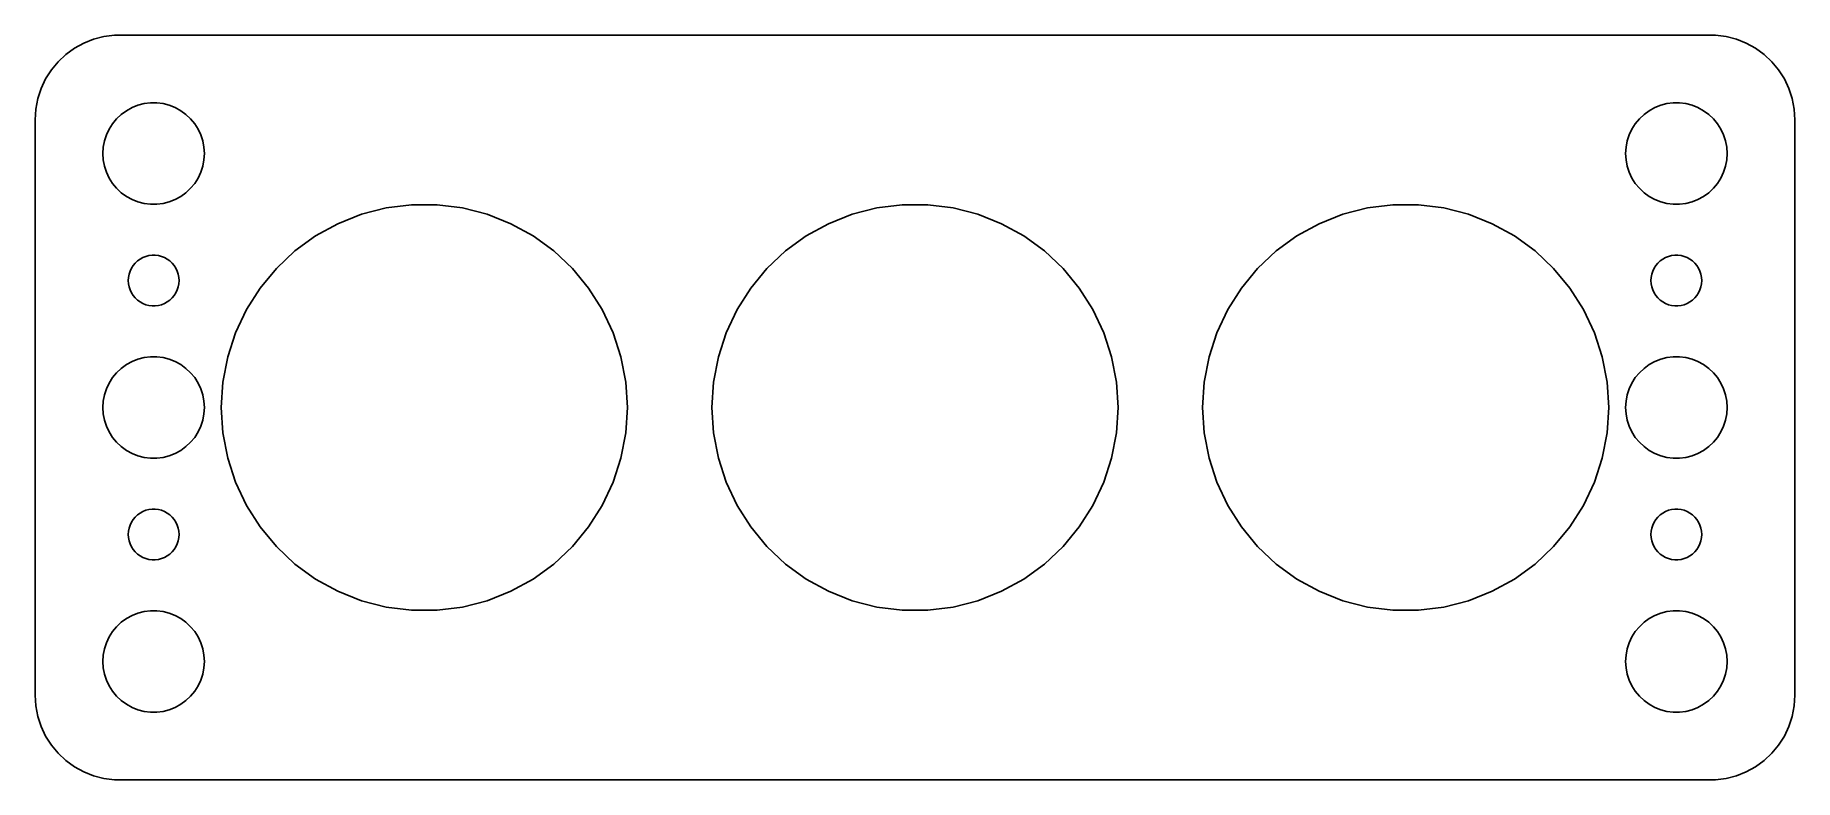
# Model space of a CAD drawing. Header units: metres. Extents: x -52 to 52, y -22 to 22.
import ezdxf

# ---------------------------------------------------------------- set-up
doc = ezdxf.new("R2010")
doc.units = ezdxf.units.M

msp = doc.modelspace()

# ---------------------------------------------------------------- linework, layer by layer
for p, q in [((-47.9369, 21.9114), (-48.5451, 21.7553)), ((-47.3139, 21.9901), (-47.9369, 21.9114)), ((47.3139, 21.9901), (-47.3139, 21.9901)), ((47.9369, 21.9114), (47.3139, 21.9901)), ((48.5451, 21.7553), (47.9369, 21.9114)), ((-50.1871, 20.8526), (-50.6448, 20.4227)), ((-49.6791, 21.2216), (-50.1871, 20.8526)), ((-49.1289, 21.5241), (-49.6791, 21.2216)), ((-48.5451, 21.7553), (-49.1289, 21.5241)), ((49.1289, 21.5241), (48.5451, 21.7553)), ((49.6791, 21.2216), (49.1289, 21.5241)), ((50.1871, 20.8526), (49.6791, 21.2216)), ((50.6448, 20.4227), (50.1871, 20.8526)), ((-51.0451, 19.9389), (-51.3815, 19.4088)), ((-50.6448, 20.4227), (-51.0451, 19.9389)), ((51.0451, 19.9389), (50.6448, 20.4227)), ((51.3815, 19.4088), (51.0451, 19.9389)), ((-51.6489, 18.8406), (-51.8429, 18.2434)), ((-51.3815, 19.4088), (-51.6489, 18.8406)), ((51.6489, 18.8406), (51.3815, 19.4088)), ((51.8429, 18.2434), (51.6489, 18.8406)), ((-51.8429, 18.2434), (-51.9606, 17.6267)), ((-46.6075, 17.533), (-46.2773, 17.7145)), ((-46.2773, 17.7145), (-45.927, 17.8532)), ((-45.927, 17.8532), (-45.5621, 17.9469)), ((-45.5621, 17.9469), (-45.1884, 17.9941)), ((-45.1884, 17.9941), (-44.8116, 17.9941)), ((-44.8116, 17.9941), (-44.4379, 17.9469)), ((-44.4379, 17.9469), (-44.0729, 17.8532)), ((-44.0729, 17.8532), (-43.7227, 17.7145)), ((-43.7227, 17.7145), (-43.3925, 17.533)), ((43.3925, 17.533), (43.7227, 17.7145)), ((43.7227, 17.7145), (44.0729, 17.8532)), ((44.0729, 17.8532), (44.4379, 17.9469)), ((44.4379, 17.9469), (44.8116, 17.9941)), ((44.8116, 17.9941), (45.1884, 17.9941)), ((45.1884, 17.9941), (45.5621, 17.9469)), ((45.5621, 17.9469), (45.927, 17.8532)), ((45.927, 17.8532), (46.2773, 17.7145)), ((46.2773, 17.7145), (46.6075, 17.533)), ((51.9606, 17.6267), (51.8429, 18.2434)), ((-51.9606, 17.6267), (-52, 17)), ((-52, 17), (-52, -17)), ((-47.6289, 16.4453), (-47.427, 16.7634)), ((-47.427, 16.7634), (-47.1869, 17.0536)), ((-47.1869, 17.0536), (-46.9123, 17.3115)), ((-46.9123, 17.3115), (-46.6075, 17.533)), ((-43.3925, 17.533), (-43.0877, 17.3115)), ((-43.0877, 17.3115), (-42.8131, 17.0536)), ((-42.8131, 17.0536), (-42.5729, 16.7634)), ((-42.5729, 16.7634), (-42.3711, 16.4453)), ((42.3711, 16.4453), (42.5729, 16.7634)), ((42.5729, 16.7634), (42.8131, 17.0536)), ((42.8131, 17.0536), (43.0877, 17.3115)), ((43.0877, 17.3115), (43.3925, 17.533)), ((46.6075, 17.533), (46.9123, 17.3115)), ((46.9123, 17.3115), (47.1869, 17.0536)), ((47.1869, 17.0536), (47.427, 16.7634)), ((47.427, 16.7634), (47.6289, 16.4453)), ((52, 17), (51.9606, 17.6267)), ((52, -17), (52, 17)), ((-47.9763, 15.376), (-47.9057, 15.7461)), ((-47.9057, 15.7461), (-47.7893, 16.1044)), ((-47.7893, 16.1044), (-47.6289, 16.4453)), ((-42.3711, 16.4453), (-42.2107, 16.1044)), ((-42.2107, 16.1044), (-42.0942, 15.7461)), ((-42.0942, 15.7461), (-42.0237, 15.376)), ((42.0237, 15.376), (42.0942, 15.7461)), ((42.0942, 15.7461), (42.2107, 16.1044)), ((42.2107, 16.1044), (42.3711, 16.4453)), ((47.6289, 16.4453), (47.7893, 16.1044)), ((47.7893, 16.1044), (47.9057, 15.7461)), ((47.9057, 15.7461), (47.9763, 15.376)), ((-48, 15), (-47.9763, 15.376)), ((-47.9763, 14.624), (-48, 15)), ((-47.9057, 14.2539), (-47.9763, 14.624)), ((-42.0237, 14.624), (-42.0942, 14.2539)), ((-42.0237, 15.376), (-42, 15)), ((-42, 15), (-42.0237, 14.624)), ((42, 15), (42.0237, 15.376)), ((42.0237, 14.624), (42, 15)), ((42.0942, 14.2539), (42.0237, 14.624)), ((47.9763, 14.624), (47.9057, 14.2539)), ((47.9763, 15.376), (48, 15)), ((48, 15), (47.9763, 14.624)), ((-47.7893, 13.8956), (-47.9057, 14.2539)), ((-47.6289, 13.5547), (-47.7893, 13.8956)), ((-47.427, 13.2366), (-47.6289, 13.5547)), ((-42.3711, 13.5547), (-42.5729, 13.2366)), ((-42.2107, 13.8956), (-42.3711, 13.5547)), ((-42.0942, 14.2539), (-42.2107, 13.8956)), ((42.2107, 13.8956), (42.0942, 14.2539)), ((42.3711, 13.5547), (42.2107, 13.8956)), ((42.5729, 13.2366), (42.3711, 13.5547)), ((47.6289, 13.5547), (47.427, 13.2366)), ((47.7893, 13.8956), (47.6289, 13.5547)), ((47.9057, 14.2539), (47.7893, 13.8956)), ((-47.1869, 12.9464), (-47.427, 13.2366)), ((-46.9123, 12.6884), (-47.1869, 12.9464)), ((-46.6075, 12.467), (-46.9123, 12.6884)), ((-43.0877, 12.6884), (-43.3925, 12.467)), ((-42.8131, 12.9464), (-43.0877, 12.6884)), ((-42.5729, 13.2366), (-42.8131, 12.9464)), ((42.8131, 12.9464), (42.5729, 13.2366)), ((43.0877, 12.6884), (42.8131, 12.9464)), ((43.3925, 12.467), (43.0877, 12.6884)), ((46.9123, 12.6884), (46.6075, 12.467)), ((47.1869, 12.9464), (46.9123, 12.6884)), ((47.427, 13.2366), (47.1869, 12.9464)), ((-46.2773, 12.2855), (-46.6075, 12.467)), ((-45.927, 12.1468), (-46.2773, 12.2855)), ((-45.5621, 12.0531), (-45.927, 12.1468)), ((-45.1884, 12.0059), (-45.5621, 12.0531)), ((-44.8116, 12.0059), (-45.1884, 12.0059)), ((-44.4379, 12.0531), (-44.8116, 12.0059)), ((-44.0729, 12.1468), (-44.4379, 12.0531)), ((-43.7227, 12.2855), (-44.0729, 12.1468)), ((-43.3925, 12.467), (-43.7227, 12.2855)), ((-32.7082, 11.4127), (-31.2486, 11.7874)), ((-31.2486, 11.7874), (-29.7535, 11.9763)), ((-29.7535, 11.9763), (-28.2465, 11.9763)), ((-28.2465, 11.9763), (-26.7514, 11.7874)), ((-26.7514, 11.7874), (-25.2918, 11.4127)), ((-3.70819, 11.4127), (-2.24857, 11.7874)), ((-2.24857, 11.7874), (-0.75348, 11.9763)), ((-0.75348, 11.9763), (0.75348, 11.9763)), ((0.75348, 11.9763), (2.24857, 11.7874)), ((2.24857, 11.7874), (3.70819, 11.4127)), ((25.2918, 11.4127), (26.7514, 11.7874)), ((26.7514, 11.7874), (28.2465, 11.9763)), ((28.2465, 11.9763), (29.7535, 11.9763)), ((29.7535, 11.9763), (31.2486, 11.7874)), ((31.2486, 11.7874), (32.7082, 11.4127)), ((43.7227, 12.2855), (43.3925, 12.467)), ((44.0729, 12.1468), (43.7227, 12.2855)), ((44.4379, 12.0531), (44.0729, 12.1468)), ((44.8116, 12.0059), (44.4379, 12.0531)), ((45.1884, 12.0059), (44.8116, 12.0059)), ((45.5621, 12.0531), (45.1884, 12.0059)), ((45.927, 12.1468), (45.5621, 12.0531)), ((46.2773, 12.2855), (45.927, 12.1468)), ((46.6075, 12.467), (46.2773, 12.2855)), ((-35.4299, 10.1319), (-34.1093, 10.8579)), ((-34.1093, 10.8579), (-32.7082, 11.4127)), ((-25.2918, 11.4127), (-23.8906, 10.8579)), ((-23.8906, 10.8579), (-22.5701, 10.1319)), ((-6.42992, 10.1319), (-5.10934, 10.8579)), ((-5.10934, 10.8579), (-3.70819, 11.4127)), ((3.70819, 11.4127), (5.10934, 10.8579)), ((5.10934, 10.8579), (6.42992, 10.1319)), ((22.5701, 10.1319), (23.8906, 10.8579)), ((23.8906, 10.8579), (25.2918, 11.4127)), ((32.7082, 11.4127), (34.1093, 10.8579)), ((34.1093, 10.8579), (35.4299, 10.1319)), ((-36.6491, 9.24615), (-35.4299, 10.1319)), ((-22.5701, 10.1319), (-21.3509, 9.24615)), ((-7.64908, 9.24615), (-6.42992, 10.1319)), ((6.42992, 10.1319), (7.64908, 9.24615)), ((21.3509, 9.24615), (22.5701, 10.1319)), ((35.4299, 10.1319), (36.6491, 9.24615)), ((-46.3145, 8.22263), (-46.2135, 8.38167)), ((-46.2135, 8.38167), (-46.0934, 8.52681)), ((-46.0934, 8.52681), (-45.9561, 8.65576)), ((-45.9561, 8.65576), (-45.8037, 8.76648)), ((-45.8037, 8.76648), (-45.6387, 8.85724)), ((-45.6387, 8.85724), (-45.4635, 8.92657)), ((-45.4635, 8.92657), (-45.2811, 8.97342)), ((-45.2811, 8.97342), (-45.0942, 8.99704)), ((-45.0942, 8.99704), (-44.9058, 8.99704)), ((-44.9058, 8.99704), (-44.7189, 8.97342)), ((-44.7189, 8.97342), (-44.5365, 8.92657)), ((-44.5365, 8.92657), (-44.3613, 8.85724)), ((-44.3613, 8.85724), (-44.1963, 8.76648)), ((-44.1963, 8.76648), (-44.0439, 8.65576)), ((-44.0439, 8.65576), (-43.9065, 8.52681)), ((-43.9065, 8.52681), (-43.7865, 8.38167)), ((-43.7865, 8.38167), (-43.6855, 8.22263)), ((-37.7476, 8.21455), (-36.6491, 9.24615)), ((-21.3509, 9.24615), (-20.2524, 8.21455)), ((-8.74762, 8.21455), (-7.64908, 9.24615)), ((7.64908, 9.24615), (8.74762, 8.21455)), ((20.2524, 8.21455), (21.3509, 9.24615)), ((36.6491, 9.24615), (37.7476, 8.21455)), ((43.6855, 8.22263), (43.7865, 8.38167)), ((43.7865, 8.38167), (43.9065, 8.52681)), ((43.9065, 8.52681), (44.0439, 8.65576)), ((44.0439, 8.65576), (44.1963, 8.76648)), ((44.1963, 8.76648), (44.3613, 8.85724)), ((44.3613, 8.85724), (44.5365, 8.92657)), ((44.5365, 8.92657), (44.7189, 8.97342)), ((44.7189, 8.97342), (44.9058, 8.99704)), ((44.9058, 8.99704), (45.0942, 8.99704)), ((45.0942, 8.99704), (45.2811, 8.97342)), ((45.2811, 8.97342), (45.4635, 8.92657)), ((45.4635, 8.92657), (45.6387, 8.85724)), ((45.6387, 8.85724), (45.8037, 8.76648)), ((45.8037, 8.76648), (45.9561, 8.65576)), ((45.9561, 8.65576), (46.0934, 8.52681)), ((46.0934, 8.52681), (46.2135, 8.38167)), ((46.2135, 8.38167), (46.3145, 8.22263)), ((-46.5, 7.5), (-46.4882, 7.68799)), ((-46.4882, 7.312), (-46.5, 7.5)), ((-46.4882, 7.68799), (-46.4529, 7.87303)), ((-46.4529, 7.12695), (-46.4882, 7.312)), ((-46.4529, 7.87303), (-46.3947, 8.05219)), ((-46.3947, 8.05219), (-46.3145, 8.22263)), ((-43.6855, 8.22263), (-43.6053, 8.05219)), ((-43.6053, 8.05219), (-43.5471, 7.87303)), ((-43.5471, 7.87303), (-43.5118, 7.68799)), ((-43.5118, 7.312), (-43.5471, 7.12695)), ((-43.5118, 7.68799), (-43.5, 7.5)), ((-43.5, 7.5), (-43.5118, 7.312)), ((-38.7082, 7.05342), (-37.7476, 8.21455)), ((-20.2524, 8.21455), (-19.2918, 7.05342)), ((-9.70819, 7.05342), (-8.74762, 8.21455)), ((8.74762, 8.21455), (9.70819, 7.05342)), ((19.2918, 7.05342), (20.2524, 8.21455)), ((37.7476, 8.21455), (38.7082, 7.05342)), ((43.5, 7.5), (43.5118, 7.68799)), ((43.5118, 7.312), (43.5, 7.5)), ((43.5118, 7.68799), (43.5471, 7.87303)), ((43.5471, 7.12695), (43.5118, 7.312)), ((43.5471, 7.87303), (43.6053, 8.05219)), ((43.6053, 8.05219), (43.6855, 8.22263)), ((46.3145, 8.22263), (46.3947, 8.05219)), ((46.3947, 8.05219), (46.4529, 7.87303)), ((46.4529, 7.87303), (46.4882, 7.68799)), ((46.4882, 7.312), (46.4529, 7.12695)), ((46.4882, 7.68799), (46.5, 7.5)), ((46.5, 7.5), (46.4882, 7.312)), ((-46.3947, 6.9478), (-46.4529, 7.12695)), ((-46.3145, 6.77736), (-46.3947, 6.9478)), ((-46.2135, 6.61832), (-46.3145, 6.77736)), ((-46.0934, 6.47318), (-46.2135, 6.61832)), ((-45.9561, 6.34422), (-46.0934, 6.47318)), ((-45.8037, 6.23351), (-45.9561, 6.34422)), ((-44.0439, 6.34422), (-44.1963, 6.23351)), ((-43.9065, 6.47318), (-44.0439, 6.34422)), ((-43.7865, 6.61832), (-43.9065, 6.47318)), ((-43.6855, 6.77736), (-43.7865, 6.61832)), ((-43.6053, 6.9478), (-43.6855, 6.77736)), ((-43.5471, 7.12695), (-43.6053, 6.9478)), ((-39.5157, 5.78104), (-38.7082, 7.05342)), ((-19.2918, 7.05342), (-18.4843, 5.78104)), ((-10.5157, 5.78104), (-9.70819, 7.05342)), ((9.70819, 7.05342), (10.5157, 5.78104)), ((18.4843, 5.78104), (19.2918, 7.05342)), ((38.7082, 7.05342), (39.5157, 5.78104)), ((43.6053, 6.9478), (43.5471, 7.12695)), ((43.6855, 6.77736), (43.6053, 6.9478)), ((43.7865, 6.61832), (43.6855, 6.77736)), ((43.9065, 6.47318), (43.7865, 6.61832)), ((44.0439, 6.34422), (43.9065, 6.47318)), ((44.1963, 6.23351), (44.0439, 6.34422)), ((45.9561, 6.34422), (45.8037, 6.23351)), ((46.0934, 6.47318), (45.9561, 6.34422)), ((46.2135, 6.61832), (46.0934, 6.47318)), ((46.3145, 6.77736), (46.2135, 6.61832)), ((46.3947, 6.9478), (46.3145, 6.77736)), ((46.4529, 7.12695), (46.3947, 6.9478)), ((-45.6387, 6.14275), (-45.8037, 6.23351)), ((-45.4635, 6.07341), (-45.6387, 6.14275)), ((-45.2811, 6.02657), (-45.4635, 6.07341)), ((-45.0942, 6.00294), (-45.2811, 6.02657)), ((-44.9058, 6.00294), (-45.0942, 6.00294)), ((-44.7189, 6.02657), (-44.9058, 6.00294)), ((-44.5365, 6.07341), (-44.7189, 6.02657)), ((-44.3613, 6.14275), (-44.5365, 6.07341)), ((-44.1963, 6.23351), (-44.3613, 6.14275)), ((-40.1573, 4.41748), (-39.5157, 5.78104)), ((-18.4843, 5.78104), (-17.8427, 4.41748)), ((-11.1573, 4.41748), (-10.5157, 5.78104)), ((10.5157, 5.78104), (11.1573, 4.41748)), ((17.8427, 4.41748), (18.4843, 5.78104)), ((39.5157, 5.78104), (40.1573, 4.41748)), ((44.3613, 6.14275), (44.1963, 6.23351)), ((44.5365, 6.07341), (44.3613, 6.14275)), ((44.7189, 6.02657), (44.5365, 6.07341)), ((44.9058, 6.00294), (44.7189, 6.02657)), ((45.0942, 6.00294), (44.9058, 6.00294)), ((45.2811, 6.02657), (45.0942, 6.00294)), ((45.4635, 6.07341), (45.2811, 6.02657)), ((45.6387, 6.14275), (45.4635, 6.07341)), ((45.8037, 6.23351), (45.6387, 6.14275)), ((-40.623, 2.98427), (-40.1573, 4.41748)), ((-17.8427, 4.41748), (-17.377, 2.98427)), ((-11.623, 2.98427), (-11.1573, 4.41748)), ((11.1573, 4.41748), (11.623, 2.98427)), ((17.377, 2.98427), (17.8427, 4.41748)), ((40.1573, 4.41748), (40.623, 2.98427)), ((-47.1869, 2.05363), (-46.9123, 2.31154)), ((-46.9123, 2.31154), (-46.6075, 2.53297)), ((-46.6075, 2.53297), (-46.2773, 2.71448)), ((-46.2773, 2.71448), (-45.927, 2.85316)), ((-45.927, 2.85316), (-45.5621, 2.94685)), ((-45.5621, 2.94685), (-45.1884, 2.99408)), ((-45.1884, 2.99408), (-44.8116, 2.99408)), ((-44.8116, 2.99408), (-44.4379, 2.94685)), ((-44.4379, 2.94685), (-44.0729, 2.85316)), ((-44.0729, 2.85316), (-43.7227, 2.71448)), ((-43.7227, 2.71448), (-43.3925, 2.53297)), ((-43.3925, 2.53297), (-43.0877, 2.31154)), ((-43.0877, 2.31154), (-42.8131, 2.05363)), ((-40.9054, 1.504), (-40.623, 2.98427)), ((-17.377, 2.98427), (-17.0946, 1.504)), ((-11.9054, 1.504), (-11.623, 2.98427)), ((11.623, 2.98427), (11.9054, 1.504)), ((17.0946, 1.504), (17.377, 2.98427)), ((40.623, 2.98427), (40.9054, 1.504)), ((42.8131, 2.05363), (43.0877, 2.31154)), ((43.0877, 2.31154), (43.3925, 2.53297)), ((43.3925, 2.53297), (43.7227, 2.71448)), ((43.7227, 2.71448), (44.0729, 2.85316)), ((44.0729, 2.85316), (44.4379, 2.94685)), ((44.4379, 2.94685), (44.8116, 2.99408)), ((44.8116, 2.99408), (45.1884, 2.99408)), ((45.1884, 2.99408), (45.5621, 2.94685)), ((45.5621, 2.94685), (45.927, 2.85316)), ((45.927, 2.85316), (46.2773, 2.71448)), ((46.2773, 2.71448), (46.6075, 2.53297)), ((46.6075, 2.53297), (46.9123, 2.31154)), ((46.9123, 2.31154), (47.1869, 2.05363)), ((-47.9057, 0.74606), (-47.7893, 1.10437)), ((-47.7893, 1.10437), (-47.6289, 1.44525)), ((-47.6289, 1.44525), (-47.427, 1.76335)), ((-47.427, 1.76335), (-47.1869, 2.05363)), ((-42.8131, 2.05363), (-42.5729, 1.76335)), ((-42.5729, 1.76335), (-42.3711, 1.44525)), ((-42.3711, 1.44525), (-42.2107, 1.10437)), ((-42.2107, 1.10437), (-42.0942, 0.74606)), ((-41, 0), (-40.9054, 1.504)), ((-17.0946, 1.504), (-17, 0)), ((-12, 0), (-11.9054, 1.504)), ((11.9054, 1.504), (12, 0)), ((17, 0), (17.0946, 1.504)), ((40.9054, 1.504), (41, 0)), ((42.0942, 0.74606), (42.2107, 1.10437)), ((42.2107, 1.10437), (42.3711, 1.44525)), ((42.3711, 1.44525), (42.5729, 1.76335)), ((42.5729, 1.76335), (42.8131, 2.05363)), ((47.1869, 2.05363), (47.427, 1.76335)), ((47.427, 1.76335), (47.6289, 1.44525)), ((47.6289, 1.44525), (47.7893, 1.10437)), ((47.7893, 1.10437), (47.9057, 0.74606)), ((-48, 0), (-47.9763, 0.37599)), ((-47.9763, -0.37599), (-48, 0)), ((-47.9763, 0.37599), (-47.9057, 0.74606)), ((-42.0942, 0.74606), (-42.0237, 0.37599)), ((-42.0237, 0.37599), (-42, 0)), ((-42, 0), (-42.0237, -0.37599)), ((-40.9054, -1.504), (-41, 0)), ((-17, 0), (-17.0946, -1.504)), ((-11.9054, -1.504), (-12, 0)), ((12, 0), (11.9054, -1.504)), ((17.0946, -1.504), (17, 0)), ((41, 0), (40.9054, -1.504)), ((42, 0), (42.0237, 0.37599)), ((42.0237, -0.37599), (42, 0)), ((42.0237, 0.37599), (42.0942, 0.74606)), ((47.9057, 0.74606), (47.9763, 0.37599)), ((47.9763, 0.37599), (48, 0)), ((48, 0), (47.9763, -0.37599)), ((-47.9057, -0.74606), (-47.9763, -0.37599)), ((-47.7893, -1.10437), (-47.9057, -0.74606)), ((-42.0942, -0.74606), (-42.2107, -1.10437)), ((-42.0237, -0.37599), (-42.0942, -0.74606)), ((42.0942, -0.74606), (42.0237, -0.37599)), ((42.2107, -1.10437), (42.0942, -0.74606)), ((47.9057, -0.74606), (47.7893, -1.10437)), ((47.9763, -0.37599), (47.9057, -0.74606)), ((-47.6289, -1.44525), (-47.7893, -1.10437)), ((-47.427, -1.76335), (-47.6289, -1.44525)), ((-47.1869, -2.05363), (-47.427, -1.76335)), ((-46.9123, -2.31154), (-47.1869, -2.05363)), ((-42.8131, -2.05363), (-43.0877, -2.31154)), ((-42.5729, -1.76335), (-42.8131, -2.05363)), ((-42.3711, -1.44525), (-42.5729, -1.76335)), ((-42.2107, -1.10437), (-42.3711, -1.44525)), ((-40.623, -2.98427), (-40.9054, -1.504)), ((-17.0946, -1.504), (-17.377, -2.98427)), ((-11.623, -2.98427), (-11.9054, -1.504)), ((11.9054, -1.504), (11.623, -2.98427)), ((17.377, -2.98427), (17.0946, -1.504)), ((40.9054, -1.504), (40.623, -2.98427)), ((42.3711, -1.44525), (42.2107, -1.10437)), ((42.5729, -1.76335), (42.3711, -1.44525)), ((42.8131, -2.05363), (42.5729, -1.76335)), ((43.0877, -2.31154), (42.8131, -2.05363)), ((47.1869, -2.05363), (46.9123, -2.31154)), ((47.427, -1.76335), (47.1869, -2.05363)), ((47.6289, -1.44525), (47.427, -1.76335)), ((47.7893, -1.10437), (47.6289, -1.44525)), ((-46.6075, -2.53297), (-46.9123, -2.31154)), ((-46.2773, -2.71448), (-46.6075, -2.53297)), ((-45.927, -2.85316), (-46.2773, -2.71448)), ((-45.5621, -2.94685), (-45.927, -2.85316)), ((-45.1884, -2.99408), (-45.5621, -2.94685)), ((-44.8116, -2.99408), (-45.1884, -2.99408)), ((-44.4379, -2.94685), (-44.8116, -2.99408)), ((-44.0729, -2.85316), (-44.4379, -2.94685)), ((-43.7227, -2.71448), (-44.0729, -2.85316)), ((-43.3925, -2.53297), (-43.7227, -2.71448)), ((-43.0877, -2.31154), (-43.3925, -2.53297)), ((-40.1573, -4.41748), (-40.623, -2.98427)), ((-17.377, -2.98427), (-17.8427, -4.41748)), ((-11.1573, -4.41748), (-11.623, -2.98427)), ((11.623, -2.98427), (11.1573, -4.41748)), ((17.8427, -4.41748), (17.377, -2.98427)), ((40.623, -2.98427), (40.1573, -4.41748)), ((43.3925, -2.53297), (43.0877, -2.31154)), ((43.7227, -2.71448), (43.3925, -2.53297)), ((44.0729, -2.85316), (43.7227, -2.71448)), ((44.4379, -2.94685), (44.0729, -2.85316)), ((44.8116, -2.99408), (44.4379, -2.94685)), ((45.1884, -2.99408), (44.8116, -2.99408)), ((45.5621, -2.94685), (45.1884, -2.99408)), ((45.927, -2.85316), (45.5621, -2.94685)), ((46.2773, -2.71448), (45.927, -2.85316)), ((46.6075, -2.53297), (46.2773, -2.71448)), ((46.9123, -2.31154), (46.6075, -2.53297)), ((-39.5157, -5.78104), (-40.1573, -4.41748)), ((-17.8427, -4.41748), (-18.4843, -5.78104)), ((-10.5157, -5.78104), (-11.1573, -4.41748)), ((11.1573, -4.41748), (10.5157, -5.78104)), ((18.4843, -5.78104), (17.8427, -4.41748)), ((40.1573, -4.41748), (39.5157, -5.78104)), ((-45.9561, -6.34422), (-45.8037, -6.23351)), ((-45.8037, -6.23351), (-45.6387, -6.14275)), ((-45.6387, -6.14275), (-45.4635, -6.07341)), ((-45.4635, -6.07341), (-45.2811, -6.02657)), ((-45.2811, -6.02657), (-45.0942, -6.00294)), ((-45.0942, -6.00294), (-44.9058, -6.00294)), ((-44.9058, -6.00294), (-44.7189, -6.02657)), ((-44.7189, -6.02657), (-44.5365, -6.07341)), ((-44.5365, -6.07341), (-44.3613, -6.14275)), ((-44.3613, -6.14275), (-44.1963, -6.23351)), ((-44.1963, -6.23351), (-44.0439, -6.34422)), ((-38.7082, -7.05342), (-39.5157, -5.78104)), ((-18.4843, -5.78104), (-19.2918, -7.05342)), ((-9.70819, -7.05342), (-10.5157, -5.78104)), ((10.5157, -5.78104), (9.70819, -7.05342)), ((19.2918, -7.05342), (18.4843, -5.78104)), ((39.5157, -5.78104), (38.7082, -7.05342)), ((44.0439, -6.34422), (44.1963, -6.23351)), ((44.1963, -6.23351), (44.3613, -6.14275)), ((44.3613, -6.14275), (44.5365, -6.07341)), ((44.5365, -6.07341), (44.7189, -6.02657)), ((44.7189, -6.02657), (44.9058, -6.00294)), ((44.9058, -6.00294), (45.0942, -6.00294)), ((45.0942, -6.00294), (45.2811, -6.02657)), ((45.2811, -6.02657), (45.4635, -6.07341)), ((45.4635, -6.07341), (45.6387, -6.14275)), ((45.6387, -6.14275), (45.8037, -6.23351)), ((45.8037, -6.23351), (45.9561, -6.34422)), ((-46.4882, -7.312), (-46.4529, -7.12695)), ((-46.4529, -7.12695), (-46.3947, -6.9478)), ((-46.3947, -6.9478), (-46.3145, -6.77736)), ((-46.3145, -6.77736), (-46.2135, -6.61832)), ((-46.2135, -6.61832), (-46.0934, -6.47318)), ((-46.0934, -6.47318), (-45.9561, -6.34422)), ((-44.0439, -6.34422), (-43.9065, -6.47318)), ((-43.9065, -6.47318), (-43.7865, -6.61832)), ((-43.7865, -6.61832), (-43.6855, -6.77736)), ((-43.6855, -6.77736), (-43.6053, -6.9478)), ((-43.6053, -6.9478), (-43.5471, -7.12695)), ((-43.5471, -7.12695), (-43.5118, -7.312)), ((-37.7476, -8.21455), (-38.7082, -7.05342)), ((-19.2918, -7.05342), (-20.2524, -8.21455)), ((-8.74762, -8.21455), (-9.70819, -7.05342)), ((9.70819, -7.05342), (8.74762, -8.21455)), ((20.2524, -8.21455), (19.2918, -7.05342)), ((38.7082, -7.05342), (37.7476, -8.21455)), ((43.5118, -7.312), (43.5471, -7.12695)), ((43.5471, -7.12695), (43.6053, -6.9478)), ((43.6053, -6.9478), (43.6855, -6.77736)), ((43.6855, -6.77736), (43.7865, -6.61832)), ((43.7865, -6.61832), (43.9065, -6.47318)), ((43.9065, -6.47318), (44.0439, -6.34422)), ((45.9561, -6.34422), (46.0934, -6.47318)), ((46.0934, -6.47318), (46.2135, -6.61832)), ((46.2135, -6.61832), (46.3145, -6.77736)), ((46.3145, -6.77736), (46.3947, -6.9478)), ((46.3947, -6.9478), (46.4529, -7.12695)), ((46.4529, -7.12695), (46.4882, -7.312)), ((-46.5, -7.5), (-46.4882, -7.312)), ((-46.4882, -7.68799), (-46.5, -7.5)), ((-46.4529, -7.87303), (-46.4882, -7.68799)), ((-46.3947, -8.05219), (-46.4529, -7.87303)), ((-46.3145, -8.22263), (-46.3947, -8.05219)), ((-46.2135, -8.38167), (-46.3145, -8.22263)), ((-43.6855, -8.22263), (-43.7865, -8.38167)), ((-43.6053, -8.05219), (-43.6855, -8.22263)), ((-43.5471, -7.87303), (-43.6053, -8.05219)), ((-43.5118, -7.68799), (-43.5471, -7.87303)), ((-43.5118, -7.312), (-43.5, -7.5)), ((-43.5, -7.5), (-43.5118, -7.68799)), ((-36.6491, -9.24615), (-37.7476, -8.21455)), ((-20.2524, -8.21455), (-21.3509, -9.24615)), ((-7.64908, -9.24615), (-8.74762, -8.21455)), ((8.74762, -8.21455), (7.64908, -9.24615)), ((21.3509, -9.24615), (20.2524, -8.21455)), ((37.7476, -8.21455), (36.6491, -9.24615)), ((43.5, -7.5), (43.5118, -7.312)), ((43.5118, -7.68799), (43.5, -7.5)), ((43.5471, -7.87303), (43.5118, -7.68799)), ((43.6053, -8.05219), (43.5471, -7.87303)), ((43.6855, -8.22263), (43.6053, -8.05219)), ((43.7865, -8.38167), (43.6855, -8.22263)), ((46.3145, -8.22263), (46.2135, -8.38167)), ((46.3947, -8.05219), (46.3145, -8.22263)), ((46.4529, -7.87303), (46.3947, -8.05219)), ((46.4882, -7.68799), (46.4529, -7.87303)), ((46.4882, -7.312), (46.5, -7.5)), ((46.5, -7.5), (46.4882, -7.68799)), ((-46.0934, -8.52681), (-46.2135, -8.38167)), ((-45.9561, -8.65576), (-46.0934, -8.52681)), ((-45.8037, -8.76648), (-45.9561, -8.65576)), ((-45.6387, -8.85724), (-45.8037, -8.76648)), ((-45.4635, -8.92657), (-45.6387, -8.85724)), ((-45.2811, -8.97342), (-45.4635, -8.92657)), ((-45.0942, -8.99704), (-45.2811, -8.97342)), ((-44.9058, -8.99704), (-45.0942, -8.99704)), ((-44.7189, -8.97342), (-44.9058, -8.99704)), ((-44.5365, -8.92657), (-44.7189, -8.97342)), ((-44.3613, -8.85724), (-44.5365, -8.92657)), ((-44.1963, -8.76648), (-44.3613, -8.85724)), ((-44.0439, -8.65576), (-44.1963, -8.76648)), ((-43.9065, -8.52681), (-44.0439, -8.65576)), ((-43.7865, -8.38167), (-43.9065, -8.52681)), ((-35.4299, -10.1319), (-36.6491, -9.24615)), ((-21.3509, -9.24615), (-22.5701, -10.1319)), ((-6.42992, -10.1319), (-7.64908, -9.24615)), ((7.64908, -9.24615), (6.42992, -10.1319)), ((22.5701, -10.1319), (21.3509, -9.24615)), ((36.6491, -9.24615), (35.4299, -10.1319)), ((43.9065, -8.52681), (43.7865, -8.38167)), ((44.0439, -8.65576), (43.9065, -8.52681)), ((44.1963, -8.76648), (44.0439, -8.65576)), ((44.3613, -8.85724), (44.1963, -8.76648)), ((44.5365, -8.92657), (44.3613, -8.85724)), ((44.7189, -8.97342), (44.5365, -8.92657)), ((44.9058, -8.99704), (44.7189, -8.97342)), ((45.0942, -8.99704), (44.9058, -8.99704)), ((45.2811, -8.97342), (45.0942, -8.99704)), ((45.4635, -8.92657), (45.2811, -8.97342)), ((45.6387, -8.85724), (45.4635, -8.92657)), ((45.8037, -8.76648), (45.6387, -8.85724)), ((45.9561, -8.65576), (45.8037, -8.76648)), ((46.0934, -8.52681), (45.9561, -8.65576)), ((46.2135, -8.38167), (46.0934, -8.52681)), ((-34.1093, -10.8579), (-35.4299, -10.1319)), ((-22.5701, -10.1319), (-23.8906, -10.8579)), ((-5.10934, -10.8579), (-6.42992, -10.1319)), ((6.42992, -10.1319), (5.10934, -10.8579)), ((23.8906, -10.8579), (22.5701, -10.1319)), ((35.4299, -10.1319), (34.1093, -10.8579)), ((-32.7082, -11.4127), (-34.1093, -10.8579)), ((-31.2486, -11.7874), (-32.7082, -11.4127)), ((-25.2918, -11.4127), (-26.7514, -11.7874)), ((-23.8906, -10.8579), (-25.2918, -11.4127)), ((-3.70819, -11.4127), (-5.10934, -10.8579)), ((-2.24857, -11.7874), (-3.70819, -11.4127)), ((3.70819, -11.4127), (2.24857, -11.7874)), ((5.10934, -10.8579), (3.70819, -11.4127)), ((25.2918, -11.4127), (23.8906, -10.8579)), ((26.7514, -11.7874), (25.2918, -11.4127)), ((32.7082, -11.4127), (31.2486, -11.7874)), ((34.1093, -10.8579), (32.7082, -11.4127)), ((-46.9123, -12.6884), (-46.6075, -12.467)), ((-46.6075, -12.467), (-46.2773, -12.2855)), ((-46.2773, -12.2855), (-45.927, -12.1468)), ((-45.927, -12.1468), (-45.5621, -12.0531)), ((-45.5621, -12.0531), (-45.1884, -12.0059)), ((-45.1884, -12.0059), (-44.8116, -12.0059)), ((-44.8116, -12.0059), (-44.4379, -12.0531)), ((-44.4379, -12.0531), (-44.0729, -12.1468)), ((-44.0729, -12.1468), (-43.7227, -12.2855)), ((-43.7227, -12.2855), (-43.3925, -12.467)), ((-43.3925, -12.467), (-43.0877, -12.6884)), ((-29.7535, -11.9763), (-31.2486, -11.7874)), ((-28.2465, -11.9763), (-29.7535, -11.9763)), ((-26.7514, -11.7874), (-28.2465, -11.9763)), ((-0.75348, -11.9763), (-2.24857, -11.7874)), ((0.75348, -11.9763), (-0.75348, -11.9763)), ((2.24857, -11.7874), (0.75348, -11.9763)), ((28.2465, -11.9763), (26.7514, -11.7874)), ((29.7535, -11.9763), (28.2465, -11.9763)), ((31.2486, -11.7874), (29.7535, -11.9763)), ((43.0877, -12.6884), (43.3925, -12.467)), ((43.3925, -12.467), (43.7227, -12.2855)), ((43.7227, -12.2855), (44.0729, -12.1468)), ((44.0729, -12.1468), (44.4379, -12.0531)), ((44.4379, -12.0531), (44.8116, -12.0059)), ((44.8116, -12.0059), (45.1884, -12.0059)), ((45.1884, -12.0059), (45.5621, -12.0531)), ((45.5621, -12.0531), (45.927, -12.1468)), ((45.927, -12.1468), (46.2773, -12.2855)), ((46.2773, -12.2855), (46.6075, -12.467)), ((46.6075, -12.467), (46.9123, -12.6884)), ((-47.6289, -13.5547), (-47.427, -13.2366)), ((-47.427, -13.2366), (-47.1869, -12.9464)), ((-47.1869, -12.9464), (-46.9123, -12.6884)), ((-43.0877, -12.6884), (-42.8131, -12.9464)), ((-42.8131, -12.9464), (-42.5729, -13.2366)), ((-42.5729, -13.2366), (-42.3711, -13.5547)), ((42.3711, -13.5547), (42.5729, -13.2366)), ((42.5729, -13.2366), (42.8131, -12.9464)), ((42.8131, -12.9464), (43.0877, -12.6884)), ((46.9123, -12.6884), (47.1869, -12.9464)), ((47.1869, -12.9464), (47.427, -13.2366)), ((47.427, -13.2366), (47.6289, -13.5547)), ((-47.9763, -14.624), (-47.9057, -14.2539)), ((-47.9057, -14.2539), (-47.7893, -13.8956)), ((-47.7893, -13.8956), (-47.6289, -13.5547)), ((-42.3711, -13.5547), (-42.2107, -13.8956)), ((-42.2107, -13.8956), (-42.0942, -14.2539)), ((-42.0942, -14.2539), (-42.0237, -14.624)), ((42.0237, -14.624), (42.0942, -14.2539)), ((42.0942, -14.2539), (42.2107, -13.8956)), ((42.2107, -13.8956), (42.3711, -13.5547)), ((47.6289, -13.5547), (47.7893, -13.8956)), ((47.7893, -13.8956), (47.9057, -14.2539)), ((47.9057, -14.2539), (47.9763, -14.624)), ((-48, -15), (-47.9763, -14.624)), ((-47.9763, -15.376), (-48, -15)), ((-47.9057, -15.7461), (-47.9763, -15.376)), ((-42.0237, -15.376), (-42.0942, -15.7461)), ((-42.0237, -14.624), (-42, -15)), ((-42, -15), (-42.0237, -15.376)), ((42, -15), (42.0237, -14.624)), ((42.0237, -15.376), (42, -15)), ((42.0942, -15.7461), (42.0237, -15.376)), ((47.9763, -15.376), (47.9057, -15.7461)), ((47.9763, -14.624), (48, -15)), ((48, -15), (47.9763, -15.376)), ((-47.7893, -16.1044), (-47.9057, -15.7461)), ((-47.6289, -16.4453), (-47.7893, -16.1044)), ((-47.427, -16.7634), (-47.6289, -16.4453)), ((-42.3711, -16.4453), (-42.5729, -16.7634)), ((-42.2107, -16.1044), (-42.3711, -16.4453)), ((-42.0942, -15.7461), (-42.2107, -16.1044)), ((42.2107, -16.1044), (42.0942, -15.7461)), ((42.3711, -16.4453), (42.2107, -16.1044)), ((42.5729, -16.7634), (42.3711, -16.4453)), ((47.6289, -16.4453), (47.427, -16.7634)), ((47.7893, -16.1044), (47.6289, -16.4453)), ((47.9057, -15.7461), (47.7893, -16.1044)), ((-52, -17), (-51.9606, -17.6267)), ((-51.9606, -17.6267), (-51.8429, -18.2434)), ((-47.1869, -17.0536), (-47.427, -16.7634)), ((-46.9123, -17.3115), (-47.1869, -17.0536)), ((-46.6075, -17.533), (-46.9123, -17.3115)), ((-46.2773, -17.7145), (-46.6075, -17.533)), ((-43.3925, -17.533), (-43.7227, -17.7145)), ((-43.0877, -17.3115), (-43.3925, -17.533)), ((-42.8131, -17.0536), (-43.0877, -17.3115)), ((-42.5729, -16.7634), (-42.8131, -17.0536)), ((42.8131, -17.0536), (42.5729, -16.7634)), ((43.0877, -17.3115), (42.8131, -17.0536)), ((43.3925, -17.533), (43.0877, -17.3115)), ((43.7227, -17.7145), (43.3925, -17.533)), ((46.6075, -17.533), (46.2773, -17.7145)), ((46.9123, -17.3115), (46.6075, -17.533)), ((47.1869, -17.0536), (46.9123, -17.3115)), ((47.427, -16.7634), (47.1869, -17.0536)), ((51.8429, -18.2434), (51.9606, -17.6267)), ((51.9606, -17.6267), (52, -17)), ((-51.8429, -18.2434), (-51.6489, -18.8406)), ((-45.927, -17.8532), (-46.2773, -17.7145)), ((-45.5621, -17.9469), (-45.927, -17.8532)), ((-45.1884, -17.9941), (-45.5621, -17.9469)), ((-44.8116, -17.9941), (-45.1884, -17.9941)), ((-44.4379, -17.9469), (-44.8116, -17.9941)), ((-44.0729, -17.8532), (-44.4379, -17.9469)), ((-43.7227, -17.7145), (-44.0729, -17.8532)), ((44.0729, -17.8532), (43.7227, -17.7145)), ((44.4379, -17.9469), (44.0729, -17.8532)), ((44.8116, -17.9941), (44.4379, -17.9469)), ((45.1884, -17.9941), (44.8116, -17.9941)), ((45.5621, -17.9469), (45.1884, -17.9941)), ((45.927, -17.8532), (45.5621, -17.9469)), ((46.2773, -17.7145), (45.927, -17.8532)), ((51.6489, -18.8406), (51.8429, -18.2434)), ((-51.6489, -18.8406), (-51.3815, -19.4088)), ((-51.3815, -19.4088), (-51.0451, -19.9389)), ((51.0451, -19.9389), (51.3815, -19.4088)), ((51.3815, -19.4088), (51.6489, -18.8406)), ((-51.0451, -19.9389), (-50.6448, -20.4227)), ((-50.6448, -20.4227), (-50.1871, -20.8526)), ((50.1871, -20.8526), (50.6448, -20.4227)), ((50.6448, -20.4227), (51.0451, -19.9389)), ((-50.1871, -20.8526), (-49.6791, -21.2216)), ((-49.6791, -21.2216), (-49.1289, -21.5241)), ((-49.1289, -21.5241), (-48.5451, -21.7553)), ((-48.5451, -21.7553), (-47.9369, -21.9114)), ((47.9369, -21.9114), (48.5451, -21.7553)), ((48.5451, -21.7553), (49.1289, -21.5241)), ((49.1289, -21.5241), (49.6791, -21.2216)), ((49.6791, -21.2216), (50.1871, -20.8526)), ((-47.9369, -21.9114), (-47.3139, -21.9901)), ((-47.3139, -21.9901), (47.3139, -21.9901)), ((47.3139, -21.9901), (47.9369, -21.9114))]:
    msp.add_line(p, q)

doc.saveas('drawing.dxf')
